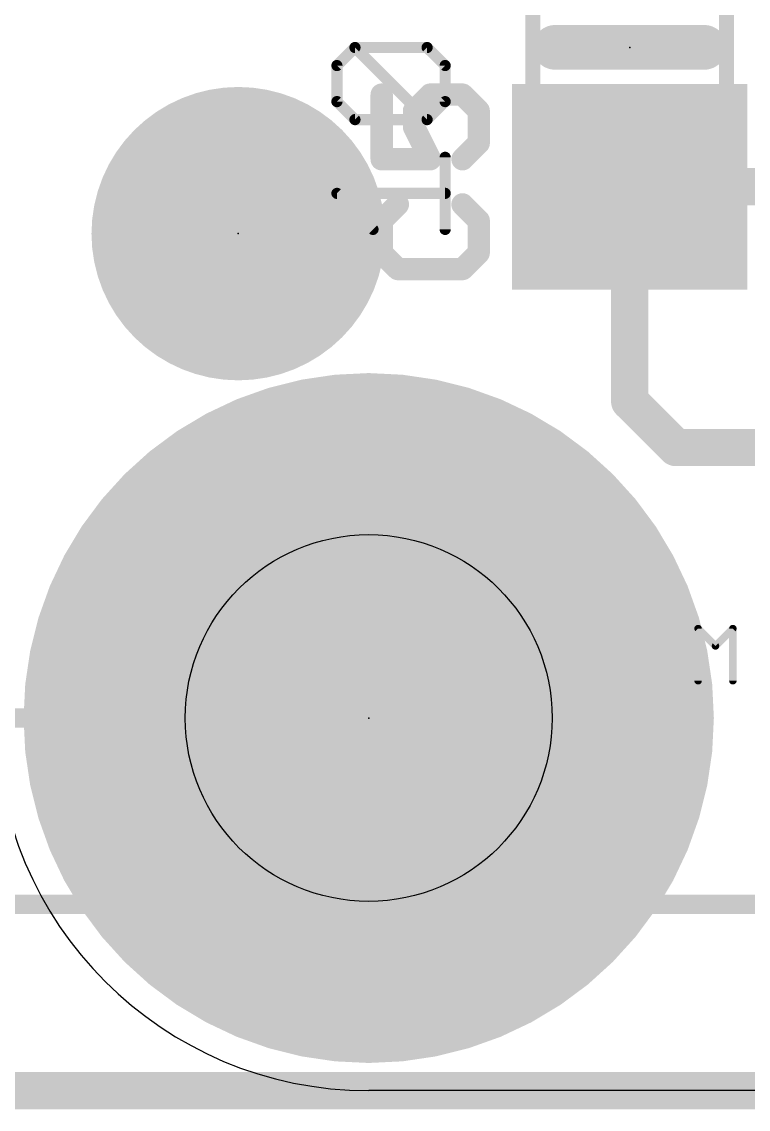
# Model space of a CAD drawing. Extents: x -13.3 to 27, y -0.1 to 27.4.
# Drawn here: x 0.18 to 5.13, y -0.13 to 7.29 of the extents above; entities that cross this region are included whole.
import ezdxf

# ---------------------------------------------------------------- set-up
doc = ezdxf.new("R2010")
doc.units = 0
for name, color, linetype in [('1', 12, 'CONTINUOUS'), ('16', 132, 'CONTINUOUS'), ('17', 110, 'CONTINUOUS'), ('20', 53, 'CONTINUOUS'), ('21', 40, 'CONTINUOUS'), ('23', 40, 'CONTINUOUS'), ('25', 253, 'CONTINUOUS'), ('27', 253, 'CONTINUOUS'), ('29', 253, 'CONTINUOUS'), ('30', 253, 'CONTINUOUS'), ('31', 253, 'CONTINUOUS'), ('39', 12, 'CONTINUOUS'), ('40', 132, 'CONTINUOUS'), ('41', 12, 'CONTINUOUS'), ('42', 132, 'CONTINUOUS'), ('44', 253, 'CONTINUOUS'), ('47', 253, 'CONTINUOUS'), ('51', 253, 'CONTINUOUS')]:
    doc.layers.add(name, color=color, linetype=linetype)

# ---------------------------------------------------------------- blocks, each defined once
blk = doc.blocks.new('RECT')
blk.add_solid([(-0.5, -0.5), (0.5, -0.5), (-0.5, 0.5), (0.5, 0.5)])
blk = doc.blocks.new('PIE')
at = {"const_width": 0.5}
blk.add_lwpolyline([(0, -0.25, 1), (0, 0.25, 1), (0, -0.25)], format="xyb", dxfattribs=at)
blk = doc.blocks.new('ROUNDP')
at = {"const_width": 0.5}
blk.add_lwpolyline([(0, -0.25, 1), (0, 0.25, 1), (0, -0.25)], format="xyb", dxfattribs=at)

msp = doc.modelspace()

# ---------------------------------------------------------------- linework, layer by layer
at = {"layer": '1', "const_width": 0.254}
for points in [[(4.318, 4.699), (4.318, 6.162)], [(5.273, 6.162), (4.318, 6.162)], [(4.633, 4.384), (4.318, 4.699)], [(6.1929, 4.384), (4.633, 4.384)], [(26.67, 0), (0, 0)]]:
    msp.add_lwpolyline(points, dxfattribs=at)
at = {"layer": '1', "const_width": 0.127}
for points in [[(4.3815, 6.162, 1), (4.2545, 6.162)], [(4.318, 6.2255, 1), (4.318, 6.0985)], [(4.3629, 4.7439, 1), (4.2731, 4.6541)], [(4.2545, 4.699, 1), (4.3815, 4.699)], [(4.633, 4.4475, 1), (4.633, 4.3205)], [(4.5881, 4.3391, 1), (4.6779, 4.4289)]]:
    msp.add_lwpolyline(points, format="xyb", dxfattribs=at)
at = {"layer": '16', "const_width": 0.254}
msp.add_lwpolyline([(26.67, 0), (0, 0)], dxfattribs=at)
at = {"layer": '20'}
msp.add_line((24.13, 0), (2.54, 0), dxfattribs=at)
msp.add_arc((2.54, 2.54), 2.54, 180, 270, dxfattribs=at)
at = {"layer": '21', "const_width": 0.3048}
msp.add_lwpolyline([(3.81, 7.112), (4.826, 7.112)], dxfattribs=at)
at = {"layer": '21'}
for points, const_width in [([(3.81, 7.1882, 1), (3.81, 7.0358)], 0.1524), ([(4.826, 7.0358, 1), (4.826, 7.1882)], 0.1524), ([(2.54, 0.29, 1), (2.54, 4.79, 1), (2.54, 0.29)], 0.2032)]:
    msp.add_lwpolyline(points, format="xyb", dxfattribs=dict(at, const_width=const_width))
at = {"layer": '23'}
for p in [(4.318, 7.112), (1.651, 5.842), (2.54, 2.54)]:
    msp.add_point(p, dxfattribs=at)
at = {"layer": '25', "const_width": 0.1524}
for points in [[(2.6283, 6.7898), (2.6283, 6.3491)], [(2.8487, 6.6796), (2.9588, 6.7898)], [(2.9588, 6.7898), (3.1791, 6.7898)], [(3.1791, 6.7898), (3.2893, 6.6796)], [(2.8487, 6.5694), (2.8487, 6.6796)], [(3.2893, 6.6796), (3.2893, 6.4593)], [(2.9588, 6.3491), (2.8487, 6.5694)], [(3.2893, 6.4593), (3.1791, 6.3491)], [(2.6283, 6.3491), (2.9588, 6.3491)], [(2.7385, 6.0413), (2.6283, 5.9312)], [(3.2893, 5.9312), (3.1791, 6.0413)], [(2.6283, 5.9312), (2.6283, 5.7109)], [(3.2893, 5.7109), (3.2893, 5.9312)], [(2.6283, 5.7109), (2.7385, 5.6007)], [(3.1791, 5.6007), (3.2893, 5.7109)], [(2.7385, 5.6007), (3.1791, 5.6007)]]:
    msp.add_lwpolyline(points, dxfattribs=at)
at = {"layer": '25', "const_width": 0.0762}
for points in [[(2.6664, 6.7898, 1), (2.5902, 6.7898)], [(2.9588, 6.8279, 1), (2.9588, 6.7517)], [(2.9858, 6.7628, 1), (2.9319, 6.8167)], [(3.2061, 6.8167, 1), (3.1522, 6.7628)], [(3.1791, 6.7517, 1), (3.1791, 6.8279)], [(2.8868, 6.6796, 1), (2.8106, 6.6796)], [(3.3274, 6.6796, 1), (3.2512, 6.6796)], [(2.8217, 6.7065, 1), (2.8756, 6.6527)], [(3.2624, 6.6527, 1), (3.3162, 6.7065)], [(2.8827, 6.5865, 1), (2.8146, 6.5524)], [(2.8106, 6.5694, 1), (2.8868, 6.5694)], [(3.3162, 6.4323, 1), (3.2624, 6.4862)], [(3.2512, 6.4593, 1), (3.3274, 6.4593)], [(2.6283, 6.3872, 1), (2.6283, 6.311)], [(2.5902, 6.3491, 1), (2.6664, 6.3491)], [(2.9247, 6.3321, 1), (2.9929, 6.3662)], [(2.9588, 6.311, 1), (2.9588, 6.3872)], [(3.1522, 6.3761, 1), (3.2061, 6.3222)], [(2.7654, 6.0144, 1), (2.7116, 6.0683)], [(3.2061, 6.0683, 1), (3.1522, 6.0144)], [(2.6664, 5.9312, 1), (2.5902, 5.9312)], [(3.3274, 5.9312, 1), (3.2512, 5.9312)], [(2.6014, 5.9581, 1), (2.6553, 5.9042)], [(3.2624, 5.9042, 1), (3.3162, 5.9581)], [(2.6553, 5.7378, 1), (2.6014, 5.6839)], [(3.3162, 5.6839, 1), (3.2624, 5.7378)], [(2.5902, 5.7109, 1), (2.6664, 5.7109)], [(3.2512, 5.7109, 1), (3.3274, 5.7109)], [(2.7385, 5.6388, 1), (2.7385, 5.5626)], [(2.7116, 5.5738, 1), (2.7654, 5.6276)], [(3.1522, 5.6276, 1), (3.2061, 5.5738)], [(3.1791, 5.5626, 1), (3.1791, 5.6388)]]:
    msp.add_lwpolyline(points, format="xyb", dxfattribs=at)
at = {"layer": '27'}
for points, const_width in [([(2.3235, 6.988), (2.4463, 7.1108)], 0.0762), ([(2.4463, 7.1108), (2.9378, 7.1108)], 0.0762), ([(2.9378, 6.6194), (2.4463, 7.1108)], 0.0762), ([(2.9378, 7.1108), (3.0607, 6.988)], 0.0762), ([(2.3235, 6.7422), (2.3235, 6.988)], 0.0762), ([(3.0607, 6.988), (3.0607, 6.7422)], 0.0762), ([(2.4463, 6.6194), (2.3235, 6.7422)], 0.0762), ([(3.0607, 6.7422), (2.9378, 6.6194)], 0.0762), ([(2.9378, 6.6194), (2.4463, 6.6194)], 0.0762), ([(3.0607, 5.8709), (3.0607, 6.3624)], 0.0762), ([(2.5692, 5.8709), (2.3235, 6.1167)], 0.0762), ([(2.3235, 6.1167), (3.0607, 6.1167)], 0.0762), ([(4.784, 2.794), (4.784, 3.1499)], 0.0508), ([(4.784, 3.1499), (4.9026, 3.0313)], 0.0508), ([(4.9026, 3.0313), (5.0212, 3.1499)], 0.0508), ([(5.0212, 3.1499), (5.0212, 2.794)], 0.0508)]:
    msp.add_lwpolyline(points, dxfattribs=dict(at, const_width=const_width))
for points, const_width in [([(2.4463, 7.1299, 1), (2.4463, 7.0918)], 0.0381), ([(2.4598, 7.1243, 1), (2.4329, 7.0974)], 0.0381), ([(2.4598, 7.0974, 1), (2.4329, 7.1243)], 0.0381), ([(2.9513, 7.1243, 1), (2.9244, 7.0974)], 0.0381), ([(2.9378, 7.0918, 1), (2.9378, 7.1299)], 0.0381), ([(2.3425, 6.988, 1), (2.3044, 6.988)], 0.0381), ([(2.31, 7.0014, 1), (2.3369, 6.9745)], 0.0381), ([(3.0798, 6.988, 1), (3.0417, 6.988)], 0.0381), ([(3.0472, 6.9745, 1), (3.0742, 7.0014)], 0.0381), ([(2.3044, 6.7422, 1), (2.3425, 6.7422)], 0.0381), ([(2.3369, 6.7557, 1), (2.31, 6.7288)], 0.0381), ([(3.0417, 6.7422, 1), (3.0798, 6.7422)], 0.0381), ([(3.0742, 6.7288, 1), (3.0472, 6.7557)], 0.0381), ([(2.4463, 6.6384, 1), (2.4463, 6.6003)], 0.0381), ([(2.4329, 6.6059, 1), (2.4598, 6.6328)], 0.0381), ([(2.9244, 6.6328, 1), (2.9513, 6.6059)], 0.0381), ([(2.9244, 6.6059, 1), (2.9513, 6.6328)], 0.0381), ([(2.9378, 6.6003, 1), (2.9378, 6.6384)], 0.0381), ([(3.0798, 6.3624, 1), (3.0417, 6.3624)], 0.0381), ([(2.3369, 6.1301, 1), (2.31, 6.1032)], 0.0381), ([(2.3235, 6.1357, 1), (2.3235, 6.0976)], 0.0381), ([(3.0607, 6.0976, 1), (3.0607, 6.1357)], 0.0381), ([(2.5557, 5.8575, 1), (2.5827, 5.8844)], 0.0381), ([(3.0417, 5.8709, 1), (3.0798, 5.8709)], 0.0381), ([(4.7967, 3.1499, 1), (4.7713, 3.1499)], 0.0254), ([(4.7929, 3.1589, 1), (4.775, 3.1409)], 0.0254), ([(5.0339, 3.1499, 1), (5.0085, 3.1499)], 0.0254), ([(5.0302, 3.1409, 1), (5.0122, 3.1589)], 0.0254), ([(4.8936, 3.0402, 1), (4.9116, 3.0223)], 0.0254), ([(4.8936, 3.0223, 1), (4.9116, 3.0402)], 0.0254), ([(4.7713, 2.794, 1), (4.7967, 2.794)], 0.0254), ([(5.0085, 2.794, 1), (5.0339, 2.794)], 0.0254)]:
    msp.add_lwpolyline(points, format="xyb", dxfattribs=dict(at, const_width=const_width))
at = {"layer": '29'}
for points, const_width in [([(1.651, 6.592, 0.4142), (0.901, 5.842)], 0.5), ([(2.401, 5.842, 0.4142), (1.651, 6.592)], 0.5), ([(1.651, 6.717, 1), (1.651, 6.467)], 0.25), ([(1.651, 6.467, 1), (1.651, 6.717)], 0.25), ([(0.901, 5.842, 0.4142), (1.651, 5.092)], 0.5), ([(1.026, 5.842, 1), (0.776, 5.842)], 0.25), ([(1.651, 5.092, 0.4142), (2.401, 5.842)], 0.5), ([(2.526, 5.842, 1), (2.276, 5.842)], 0.25), ([(0.776, 5.842, 1), (1.026, 5.842)], 0.25), ([(2.276, 5.842, 1), (2.526, 5.842)], 0.25), ([(1.651, 5.217, 1), (1.651, 4.967)], 0.25), ([(1.651, 4.967, 1), (1.651, 5.217)], 0.25)]:
    msp.add_lwpolyline(points, format="xyb", dxfattribs=dict(at, const_width=const_width))
at = {"layer": '39'}
for points, const_width in [([(1.651, 6.592, 0.4142), (0.901, 5.842)], 0.5), ([(2.401, 5.842, 0.4142), (1.651, 6.592)], 0.5), ([(1.651, 6.717, 1), (1.651, 6.467)], 0.25), ([(1.651, 6.467, 1), (1.651, 6.717)], 0.25), ([(0.901, 5.842, 0.4142), (1.651, 5.092)], 0.5), ([(1.026, 5.842, 1), (0.776, 5.842)], 0.25), ([(1.651, 5.092, 0.4142), (2.401, 5.842)], 0.5), ([(2.526, 5.842, 1), (2.276, 5.842)], 0.25), ([(0.776, 5.842, 1), (1.026, 5.842)], 0.25), ([(2.276, 5.842, 1), (2.526, 5.842)], 0.25), ([(1.651, 5.217, 1), (1.651, 4.967)], 0.25), ([(1.651, 4.967, 1), (1.651, 5.217)], 0.25), ([(2.54, 1.29, 1), (2.54, 3.79, 1), (2.54, 1.29)], 2.032)]:
    msp.add_lwpolyline(points, format="xyb", dxfattribs=dict(at, const_width=const_width))
at = {"layer": '40', "const_width": 2.032}
msp.add_lwpolyline([(2.54, 1.29, 1), (2.54, 3.79, 1), (2.54, 1.29)], format="xyb", dxfattribs=at)
at = {"layer": '41'}
for points, const_width in [([(1.651, 6.592, 0.4142), (0.901, 5.842)], 0.5), ([(2.401, 5.842, 0.4142), (1.651, 6.592)], 0.5), ([(1.651, 6.717, 1), (1.651, 6.467)], 0.25), ([(1.651, 6.467, 1), (1.651, 6.717)], 0.25), ([(0.901, 5.842, 0.4142), (1.651, 5.092)], 0.5), ([(1.026, 5.842, 1), (0.776, 5.842)], 0.25), ([(1.651, 5.092, 0.4142), (2.401, 5.842)], 0.5), ([(2.526, 5.842, 1), (2.276, 5.842)], 0.25), ([(0.776, 5.842, 1), (1.026, 5.842)], 0.25), ([(2.276, 5.842, 1), (2.526, 5.842)], 0.25), ([(1.651, 5.217, 1), (1.651, 4.967)], 0.25), ([(1.651, 4.967, 1), (1.651, 5.217)], 0.25), ([(2.54, 1.29, 1), (2.54, 3.79, 1), (2.54, 1.29)], 2.032)]:
    msp.add_lwpolyline(points, format="xyb", dxfattribs=dict(at, const_width=const_width))
at = {"layer": '42', "const_width": 2.032}
msp.add_lwpolyline([(2.54, 1.29, 1), (2.54, 3.79, 1), (2.54, 1.29)], format="xyb", dxfattribs=at)
at = {"layer": '44'}
msp.add_circle((2.54, 2.54), 1.25, dxfattribs=at)
at = {"layer": '47', "const_width": 0.13}
for points in [[(2.54, 2.54), (-4.998, 2.54)], [(13.335, 1.27), (-8.3, 1.27)], [(5.461, 0), (-12.872, 0)]]:
    msp.add_lwpolyline(points, dxfattribs=at)
at = {"layer": '47', "const_width": 0.065}
msp.add_lwpolyline([(2.54, 2.5075, 1), (2.54, 2.5725)], format="xyb", dxfattribs=at)
at = {"layer": '51', "const_width": 0.1016}
for points in [[(3.658, 6.731), (3.658, 7.493)], [(4.978, 6.756), (4.978, 7.493)]]:
    msp.add_lwpolyline(points, dxfattribs=at)
at = {"layer": '51', "const_width": 0.0508}
for points in [[(3.6326, 6.731, 1), (3.6834, 6.731)], [(4.9526, 6.756, 1), (5.0034, 6.756)]]:
    msp.add_lwpolyline(points, format="xyb", dxfattribs=at)

# ---------------------------------------------------------------- block references
at = {"layer": '1', "xscale": 1.3, "yscale": 1.5, "rotation": 90}
msp.add_blockref('RECT', (4.318, 6.162), dxfattribs=at)
at = {"layer": '1'}
msp.add_blockref('PIE', (1.651, 5.842), dxfattribs=at)
at = {"layer": '17', "xscale": 4, "yscale": 4}
msp.add_blockref('ROUNDP', (2.54, 2.54), dxfattribs=at)
msp.add_blockref('ROUNDP', (2.54, 2.54), dxfattribs=at)
at = {"layer": '29', "xscale": 1.4016, "yscale": 1.6016, "rotation": 90}
msp.add_blockref('RECT', (4.318, 6.162), dxfattribs=at)
at = {"layer": '29'}
for name, p, xscale, yscale in [('PIE', (1.651, 5.842), 1.1016, 1.1016), ('ROUNDP', (2.54, 2.54), 4.1016, 4.1016)]:
    msp.add_blockref(name, p, dxfattribs=dict(at, xscale=xscale, yscale=yscale))
at = {"layer": '30', "xscale": 4.1016, "yscale": 4.1016}
msp.add_blockref('ROUNDP', (2.54, 2.54), dxfattribs=at)
at = {"layer": '31', "xscale": 1.3, "yscale": 1.5, "rotation": 90}
msp.add_blockref('RECT', (4.318, 6.162), dxfattribs=at)
at = {"layer": '51', "xscale": 0.7501, "yscale": 1.4501, "rotation": 90}
msp.add_blockref('RECT', (4.3169, 6.3948), dxfattribs=at)

doc.saveas('drawing.dxf')
